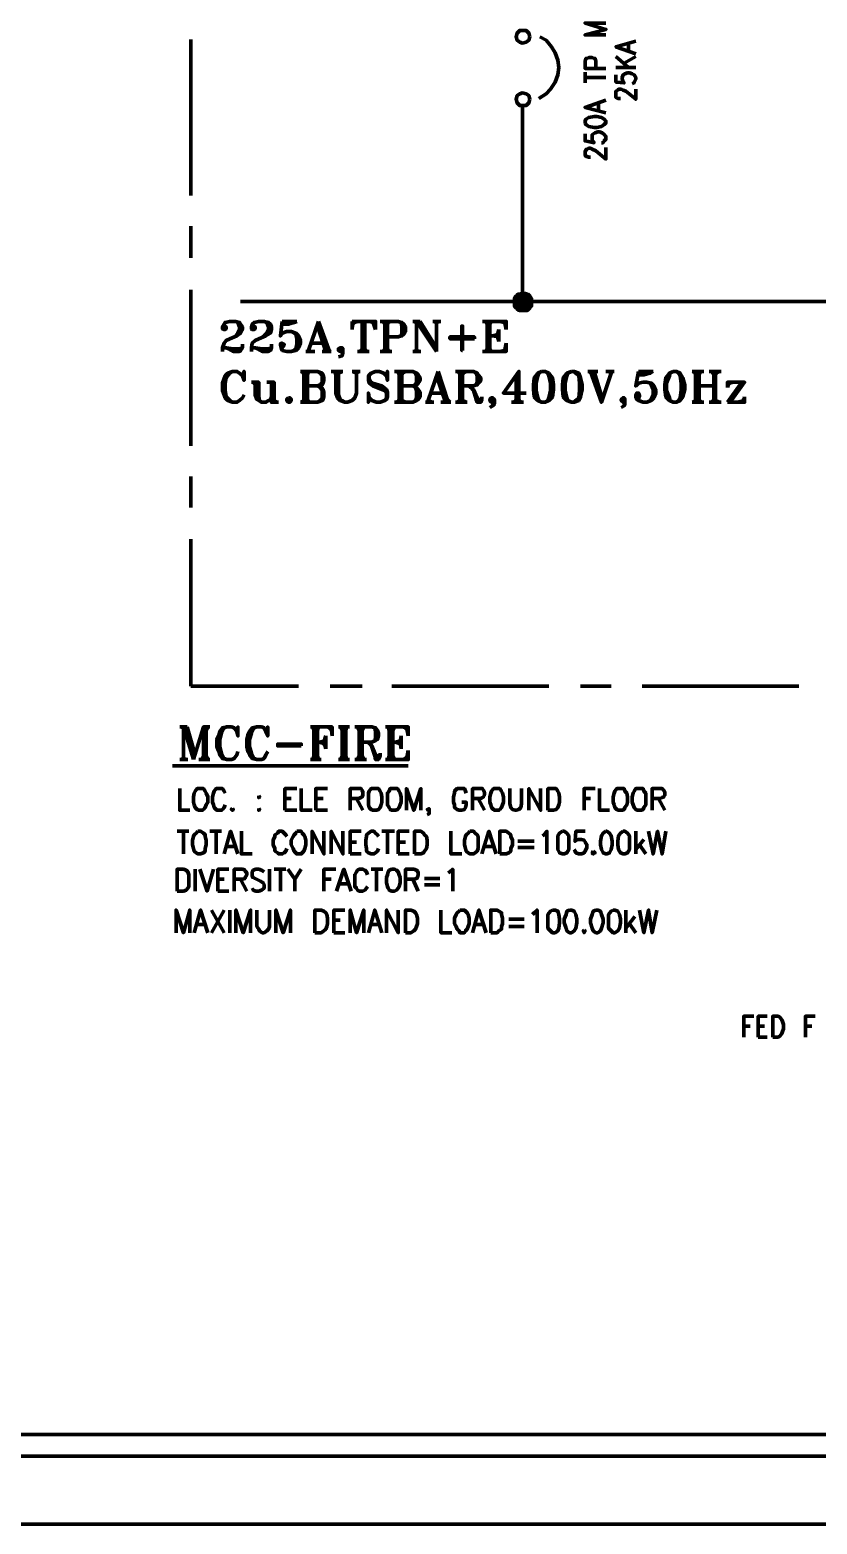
# Model space of a CAD drawing. Header units: inches. Extents: x 16 to 776, y 37 to 575.
# Drawn here: x 420.9 to 565.7, y 37.3 to 311.9 of the extents above; entities that cross this region are included whole.
import ezdxf

# ---------------------------------------------------------------- set-up
doc = ezdxf.new("R2010")
doc.units = ezdxf.units.IN
doc.header["$MEASUREMENT"] = 0
doc.layers.add('H', color=7, linetype='CONTINUOUS', lineweight=100)
doc.layers.add('P', color=250, linetype='CONTINUOUS', lineweight=100)

msp = doc.modelspace()

# ---------------------------------------------------------------- hatches: boundary and pattern name
at = {"layer": 'H', "linetype": 'Continuous'}
for points in [[(510, 262.17), (509.83, 262), (511.5, 262)], [(509.83, 262), (511.5, 262), (510, 261.67)], [(510.17, 262.83), (511.5, 262), (510, 262.5)], [(511.5, 262), (510, 262.5), (510, 262.17)], [(511.5, 262), (510, 261.67), (510, 261.17)], [(510, 261.17), (510.17, 261), (511.5, 262)], [(510.33, 263), (510.17, 262.83), (511.5, 262)], [(510.17, 261), (511.5, 262), (510.33, 260.83)], [(511.5, 262), (510.67, 263.33), (510.33, 263)], [(511.5, 262), (510.33, 260.83), (510.67, 260.5)], [(511, 263.33), (511.5, 262), (510.67, 263.33)], [(510.67, 260.5), (511, 260.33), (511.5, 262)], [(511.33, 263.5), (511, 263.33), (511.5, 262)], [(511, 260.33), (511.5, 262), (511.33, 260.33)], [(511.5, 262), (511.5, 263.5), (511.33, 263.5)], [(511.5, 262), (511.33, 260.33), (511.5, 260.33)], [(512.33, 263.33), (512, 263.5), (511.5, 262)], [(512, 263.5), (511.5, 262), (511.5, 263.5)], [(512.83, 263), (511.5, 262), (512.5, 263.33)], [(511.5, 262), (512.5, 263.33), (512.33, 263.33)], [(513, 262.83), (512.83, 263), (511.5, 262)], [(511.5, 262), (513.17, 262.5), (513, 262.83)], [(513.17, 262.17), (511.5, 262), (513.17, 262.5)], [(513.17, 262), (513.17, 262.17), (511.5, 262)], [(511.5, 260.33), (512, 260.33), (511.5, 262)], [(512, 260.33), (511.5, 262), (512.33, 260.33)], [(511.5, 262), (512.33, 260.33), (512.5, 260.5)], [(512.5, 260.5), (512.83, 260.83), (511.5, 262)], [(512.83, 260.83), (511.5, 262), (513, 261)], [(511.5, 262), (513, 261), (513.17, 261.17)], [(513.17, 261.17), (513.17, 261.67), (511.5, 262)], [(513.17, 261.67), (511.5, 262), (513.17, 262)]]:
    msp.add_hatch(color=0, dxfattribs=at).paths.add_polyline_path(points)

# ---------------------------------------------------------------- linework, layer by layer
at = {"layer": 'P', "color": 0, "linetype": 'Continuous'}
for points in [[(15.83, 574.83), (776, 574.83), (776, 37.33), (15.83, 37.33), (15.83, 574.83)], [(28.5, 49.83), (28.5, 562.33), (763.33, 562.33), (763.33, 49.83), (28.5, 49.83)], [(526.83, 311), (523, 311), (526.83, 312), (523, 313.17), (526.83, 313.17)], [(512.83, 310.67), (512.67, 311.33), (512.17, 311.83), (511.5, 311.83), (511, 311.83), (510.5, 311.33), (510.33, 310.67), (510.5, 310), (511, 309.67), (511.5, 309.5), (512.17, 309.67), (512.67, 310), (512.83, 310.67)], [(514.5, 299.33), (515.83, 300.17), (516.67, 301), (517.5, 302.33), (518, 303.67), (518.17, 305), (518, 306.33), (517.5, 307.67), (516.83, 308.83), (515.83, 310), (514.67, 310.67)], [(450.5, 310.17), (450.5, 281.5)], [(532.33, 307.5), (528.67, 308.83), (532.33, 309.83)], [(531, 308), (531, 309.5)], [(526.83, 304.83), (523, 304.83), (523, 306.17), (523.17, 306.67), (523.33, 306.67), (523.67, 306.83), (524.33, 306.83), (524.67, 306.67), (524.83, 306.67), (525, 306.17), (525, 304.83)], [(528.67, 307), (531, 305)], [(528.67, 305), (532.33, 305)], [(530.17, 305.83), (532.33, 307)], [(523, 302.17), (523, 304.17)], [(523, 303.17), (526.83, 303.17)], [(528.67, 303.67), (528.67, 302.33), (530.17, 302.17), (530, 302.33), (529.83, 302.83), (529.83, 303.17), (530, 303.67), (530.33, 303.83), (530.83, 304), (531.17, 304), (531.67, 303.83), (532, 303.67), (532.33, 303.17), (532.33, 302.83), (532, 302.33), (532, 302.17), (531.67, 302)], [(512.83, 299.17), (512.67, 299.83), (512.17, 300.17), (511.5, 300.33), (511, 300.17), (510.5, 299.83), (510.33, 299.17), (510.5, 298.5), (511, 298), (511.5, 298), (512.17, 298), (512.67, 298.5), (512.83, 299.17)], [(529.5, 299.33), (529.17, 299.33), (529, 299.33), (528.67, 299.5), (528.67, 299.83), (528.67, 300.5), (528.67, 300.67), (529, 300.83), (529.17, 301), (529.67, 301), (530, 300.83), (530.5, 300.67), (532.33, 299.17), (532.33, 301)], [(511.5, 297.83), (511.5, 262)], [(526.83, 296.67), (523, 297.67), (526.83, 299)], [(525.5, 297), (525.5, 298.5)], [(523, 294.83), (523.17, 294.5), (523.67, 294.17), (524.67, 294), (525.17, 294), (526, 294.17), (526.5, 294.5), (526.83, 294.83), (526.83, 295.17), (526.5, 295.5), (526, 295.83), (525.17, 296), (524.67, 296), (523.67, 295.83), (523.17, 295.5), (523, 295.17), (523, 294.83)], [(523, 292.83), (523, 291.5), (524.67, 291.17), (524.33, 291.5), (524.33, 291.83), (524.33, 292.33), (524.33, 292.67), (524.83, 293), (525.33, 293.17), (525.67, 293.17), (526.17, 293), (526.5, 292.67), (526.83, 292.33), (526.83, 291.83), (526.5, 291.5), (526.33, 291.17), (526, 291.17)], [(524, 288.5), (523.67, 288.5), (523.33, 288.67), (523.17, 288.67), (523, 289), (523, 289.5), (523.17, 289.83), (523.33, 290), (523.67, 290.17), (524, 290.17), (524.33, 290), (525, 289.67), (526.83, 288.17), (526.83, 290.33)], [(450.5, 275.83), (450.5, 270)], [(450.5, 264.17), (450.5, 235.5)], [(459.67, 262), (682, 262)], [(510, 262.17), (509.83, 262), (510, 261.67), (510, 261.17), (511.5, 262), (510, 262.17)], [(510.33, 263), (510.17, 262.83), (510, 262.5), (510, 262.17), (511.5, 262), (510.33, 263)], [(510, 261.17), (510.17, 261), (510.33, 260.83), (510.67, 260.5), (511.5, 262), (510, 261.17)], [(511.33, 263.5), (511, 263.33), (510.67, 263.33), (510.33, 263), (511.5, 262), (511.33, 263.5)], [(510.67, 260.5), (511, 260.33), (511.33, 260.33), (511.5, 260.33), (511.5, 262), (510.67, 260.5)], [(512.33, 263.33), (512, 263.5), (511.5, 263.5), (511.33, 263.5), (511.5, 262), (512.33, 263.33)], [(513, 262.83), (512.83, 263), (512.5, 263.33), (512.33, 263.33), (511.5, 262), (513, 262.83)], [(513.17, 262), (513.17, 262.17), (513.17, 262.5), (513, 262.83), (511.5, 262), (513.17, 262)], [(511.5, 260.33), (512, 260.33), (512.33, 260.33), (512.5, 260.5), (511.5, 262), (511.5, 260.33)], [(512.5, 260.5), (512.83, 260.83), (513, 261), (513.17, 261.17), (511.5, 262), (512.5, 260.5)], [(513.17, 261.17), (513.17, 261.67), (513.17, 262), (511.5, 262), (513.17, 261.17)], [(456.67, 257.5), (456.83, 257.5), (457, 257.33), (457, 257), (456.83, 256.83), (456.67, 256.83), (456.33, 257), (456.33, 257.33), (456.67, 257.83), (456.83, 258.17), (457.67, 258.33), (458.83, 258.33), (459.5, 258.17), (459.67, 257.83), (460, 257.33), (460, 256.83), (459.67, 256.17), (459, 255.67), (457.67, 255.17), (457, 254.83), (456.67, 254.33), (456.33, 253.5), (456.33, 252.83)], [(458.83, 258.33), (459.17, 258.17), (459.5, 257.33), (459.5, 256.83), (459.17, 256.17), (458.83, 255.67), (457.67, 255.17)], [(461.83, 257.5), (462.17, 257.5), (462.33, 257.33), (462.33, 257), (462.17, 256.83), (461.83, 256.83), (461.67, 257), (461.67, 257.33), (461.83, 257.83), (462.17, 258.17), (463, 258.33), (464, 258.33), (464.83, 258.17), (465.17, 257.83), (465.33, 257.33), (465.33, 256.83), (465.17, 256.17), (464.33, 255.67), (463, 255.17), (462.33, 254.83), (461.83, 254.33), (461.67, 253.5), (461.67, 252.83)], [(464, 258.33), (464.5, 258.17), (464.83, 257.33), (464.83, 256.83), (464.5, 256.17), (464, 255.67), (463, 255.17)], [(467.33, 258.33), (467, 255.67), (467.33, 256.17), (468.17, 256.5), (469, 256.5), (469.83, 256.17), (470.33, 255.67), (470.67, 254.83), (470.67, 254.33), (470.33, 253.5), (469.83, 253), (469, 252.83), (468.17, 252.83), (467.33, 253), (467.17, 253.33), (467, 254), (467, 254.17), (467.17, 254.33), (467.33, 254.33), (467.67, 254.17), (467.67, 254), (467.33, 253.5), (467.17, 253.5)], [(467.33, 258.33), (470, 258.33)], [(467.33, 257.83), (468.5, 257.83), (469.5, 258.17), (470, 258.33)], [(467.33, 258.17), (469.5, 258.17)], [(474, 258.33), (472.17, 253)], [(474, 258.33), (476, 252.83)], [(480.17, 258.33), (480.17, 256.83)], [(484.5, 256.83), (484.5, 258.33), (480.17, 258.33)], [(480.33, 258.33), (480.17, 256.83)], [(480.67, 258.33), (480.17, 257.5)], [(481, 258.33), (480.17, 257.83)], [(481.5, 258.33), (480.17, 258.17)], [(482, 258.33), (482, 252.83)], [(482.33, 258.17), (482.33, 253)], [(482.5, 258.33), (482.5, 252.83)], [(483.17, 258.33), (484.5, 258.17)], [(483.67, 258.33), (484.5, 257.83)], [(483.83, 258.33), (484.5, 257.5)], [(484, 258.33), (484.5, 256.83)], [(485.33, 258.33), (488.67, 258.33), (489.33, 258.17), (489.67, 257.83), (490, 257.33), (490, 256.5), (489.67, 256), (489.33, 255.67), (488.67, 255.5), (486.67, 255.5)], [(485.67, 258.33), (486.17, 258.17)], [(486, 258.33), (486.17, 257.83)], [(486.17, 258.33), (486.17, 252.83)], [(486.5, 258.17), (486.5, 253)], [(486.67, 258.33), (486.67, 252.83)], [(487, 258.33), (486.67, 257.83)], [(487.33, 258.33), (486.67, 258.17)], [(488.67, 258.33), (489.17, 258.17), (489.33, 257.5), (489.33, 256.17), (489.17, 255.67), (488.67, 255.5)], [(491.33, 258.33), (492.67, 258.33)], [(491.5, 258.33), (492, 258.17)], [(492, 253), (492, 258.33), (495.67, 252.83)], [(492.33, 258.33), (495.5, 253.5)], [(492.67, 258.33), (495.67, 253.5)], [(495, 258.33), (496.5, 258.33)], [(495.17, 258.33), (495.67, 258.17), (496.33, 258.33)], [(495.67, 258.17), (495.67, 252.83)], [(504.17, 258.33), (508.5, 258.33), (508.5, 256.83)], [(504.5, 258.33), (505, 258.17)], [(504.67, 258.33), (505, 257.83)], [(505, 258.33), (505, 252.83)], [(505.33, 258.17), (505.33, 253)], [(505.5, 258.33), (505.5, 252.83)], [(505.83, 258.33), (505.5, 257.83)], [(506, 258.33), (505.5, 258.17)], [(507.17, 258.33), (508.5, 258.17)], [(507.67, 258.33), (508.5, 257.83)], [(508, 258.33), (508.5, 257.5)], [(508.17, 258.33), (508.5, 256.83)], [(456.67, 257.33), (456.67, 257), (456.83, 257), (456.83, 257.33), (456.67, 257.33)], [(459.5, 257.83), (459.67, 257.33), (459.67, 256.83), (459.5, 256.17)], [(461.83, 257.33), (461.83, 257), (462.17, 257), (462.17, 257.33), (461.83, 257.33)], [(464.83, 257.83), (465.17, 257.33), (465.17, 256.83), (464.83, 256.17)], [(469, 256.5), (469.5, 256.17), (469.83, 256), (470, 255.17), (470, 254.17), (469.83, 253.33), (469.5, 253), (469, 252.83)], [(470, 255.67), (470.33, 255.17), (470.33, 254.17), (470, 253.5)], [(473.83, 257.5), (475.33, 252.83)], [(474, 257.5), (475.67, 252.83)], [(489.33, 257.83), (489.67, 257.33), (489.67, 256.5), (489.33, 256)], [(502.67, 255.17), (498.17, 255.17), (498.17, 255.5), (502.67, 255.5), (502.67, 255.17)], [(500.5, 253), (500.5, 257.5), (500.33, 257.5), (500.33, 253), (500.5, 253)], [(505.5, 255.67), (507.17, 255.67)], [(507.17, 256), (506, 255.67), (507.17, 255.5)], [(507.17, 256.17), (506.67, 255.67), (507.17, 255.17)], [(507.17, 256.83), (506.83, 255.67), (507.17, 254.67)], [(507.17, 256.83), (507.17, 254.67)], [(456.33, 253.33), (456.67, 253.5), (457, 253.5), (458.33, 253.33), (459.5, 253.33), (460, 253.5)], [(460, 254.17), (460, 253.5), (459.67, 253), (459.5, 252.83), (458.33, 252.83), (457, 253.5), (458.33, 253), (459.5, 253), (459.67, 253.33)], [(461.67, 253.33), (461.83, 253.5), (462.33, 253.5), (463.67, 253.33), (464.83, 253.33), (465.33, 253.5)], [(465.33, 254.17), (465.33, 253.5), (465.17, 253), (464.83, 252.83), (463.67, 252.83), (462.33, 253.5), (463.67, 253), (464.83, 253), (465.17, 253.33)], [(467.17, 254.17), (467.17, 254), (467.33, 254), (467.33, 254.17), (467.17, 254.17)], [(471.67, 252.83), (473.33, 252.83)], [(472, 252.83), (472.17, 253), (472.67, 252.83)], [(472.67, 254.33), (475, 254.33)], [(474.67, 252.83), (476.33, 252.83)], [(475.33, 253), (474.83, 252.83)], [(475.33, 253.33), (475, 252.83)], [(475.67, 253.33), (476.17, 252.83)], [(478.5, 253), (478.33, 252.83), (478, 252.83), (477.67, 253), (477.67, 253.33), (478, 253.5), (478.33, 253.5), (478.5, 253.33), (478.5, 252.5), (478.33, 252), (477.67, 251.83)], [(478, 253.33), (478, 253), (478.33, 253), (478.33, 253.33), (478, 253.33)], [(478.5, 253), (478.33, 252)], [(478.33, 252.83), (478.5, 252.5)], [(481.17, 252.83), (483.33, 252.83)], [(482, 253), (481.5, 252.83)], [(482, 253.33), (481.67, 252.83)], [(482.5, 253.33), (482.83, 252.83)], [(482.5, 253), (483.17, 252.83)], [(485.33, 252.83), (487.5, 252.83)], [(486.17, 253), (485.67, 252.83)], [(486.17, 253.33), (486, 252.83)], [(486.67, 253.33), (487, 252.83)], [(486.67, 253), (487.33, 252.83)], [(491.33, 252.83), (492.83, 252.83)], [(491.5, 252.83), (492, 253), (492.67, 252.83)], [(504.17, 252.83), (508.5, 252.83), (508.5, 254.33)], [(505, 253), (504.5, 252.83)], [(505, 253.33), (504.67, 252.83)], [(505.5, 253.33), (505.83, 252.83)], [(505.5, 253), (506, 252.83)], [(507.17, 252.83), (508.5, 253)], [(507.67, 252.83), (508.5, 253.33)], [(508, 252.83), (508.5, 253.5)], [(508.17, 252.83), (508.5, 254.33)], [(460, 248.33), (460.33, 249.17), (460.33, 247.5), (460, 248.33), (459.5, 248.83), (459, 249.17), (458.17, 249.17), (457.33, 248.83), (456.83, 248.33), (456.67, 247.83), (456.33, 247), (456.33, 245.67), (456.67, 244.83), (456.83, 244.33), (457.33, 243.83), (458.17, 243.5), (459, 243.5), (459.5, 243.83), (460, 244.33), (460.33, 244.83)], [(457, 248.33), (456.83, 247.83), (456.67, 247), (456.67, 245.67), (456.83, 244.83), (457, 244.33)], [(458.17, 249.17), (457.67, 248.83), (457, 248), (456.83, 247), (456.83, 245.67), (457, 244.5), (457.67, 243.83), (458.17, 243.5)], [(461.67, 247.17), (463, 247.17), (463, 244.5), (463.17, 243.83), (463.5, 243.5)], [(461.83, 247.17), (462.33, 247)], [(462.17, 247.17), (462.33, 246.67)], [(462.33, 247.17), (462.33, 244.83), (462.67, 244), (463, 243.83), (463.5, 243.5), (464.33, 243.5), (464.83, 243.83), (465.17, 244), (465.33, 244.5)], [(464.5, 247.17), (465.83, 247.17), (465.83, 243.5)], [(465.33, 247.17), (465.33, 243.5), (466.67, 243.5)], [(470.67, 249.17), (473.83, 249.17), (474.67, 248.83), (474.83, 248.5), (475, 248), (475, 247.5), (474.83, 247), (474.67, 246.67), (473.83, 246.5)], [(470.83, 249.17), (471.33, 248.83)], [(471.17, 249.17), (471.33, 248.5)], [(471.33, 249.17), (471.33, 243.5)], [(471.67, 248.83), (471.67, 243.83)], [(472, 249.17), (472, 243.5)], [(473.83, 249.17), (474.33, 248.83), (474.67, 248.33), (474.67, 247.17), (474.33, 246.67), (473.83, 246.5), (472, 246.5)], [(472.17, 249.17), (472, 248.5)], [(472.5, 249.17), (472, 248.83)], [(474.67, 248.5), (474.83, 248), (474.83, 247.5), (474.67, 247)], [(476.33, 249.17), (478.5, 249.17)], [(476.83, 249.17), (477.17, 248.83)], [(477, 249.17), (477.17, 248.5)], [(477.17, 249.17), (477.17, 245.17), (477.5, 244.33), (478, 243.83), (478.83, 243.5), (479.33, 243.5), (480.17, 243.83), (480.67, 244.33), (481, 245.17), (481, 248.83)], [(477.5, 248.83), (477.5, 244.83), (477.67, 244.33)], [(477.67, 249.17), (477.67, 244.83), (478, 244), (478.33, 243.83), (478.83, 243.5)], [(478, 249.17), (477.67, 248.5)], [(478.33, 249.17), (477.67, 248.83)], [(480.17, 249.17), (481.67, 249.17)], [(480.33, 249.17), (481, 248.83), (481.5, 249.17)], [(486.5, 248.33), (486.67, 249.17), (486.67, 247.5), (486.5, 248.33), (486, 248.83), (485.17, 249.17), (484.5, 249.17), (483.67, 248.83), (483.17, 248.33), (483.17, 247.5), (483.33, 247), (484, 246.5), (485.67, 245.83), (486.17, 245.67), (486.5, 245.17), (486.5, 244.33), (486.17, 243.83)], [(483.67, 248.83), (483.33, 248.33), (483.33, 247.83), (483.67, 247.17), (484, 247), (485.67, 246.5), (486.5, 245.83), (486.67, 245.33), (486.67, 244.5), (486.5, 244), (486.17, 243.83), (485.33, 243.5), (484.67, 243.5), (483.83, 243.83), (483.33, 244.33), (483.17, 245.17), (483.17, 243.5), (483.33, 244.33)], [(483.33, 247.5), (483.67, 247), (484, 246.67), (485.67, 246.17), (486.17, 245.83), (486.5, 245.33)], [(488, 249.17), (491.33, 249.17), (492, 248.83), (492.33, 248.5), (492.67, 248), (492.67, 247.5), (492.33, 247), (492, 246.67), (491.33, 246.5)], [(488.33, 249.17), (488.83, 248.83)], [(488.67, 249.17), (488.83, 248.5)], [(488.83, 249.17), (488.83, 243.5)], [(489.17, 248.83), (489.17, 243.83)], [(489.33, 249.17), (489.33, 243.5)], [(491.33, 249.17), (491.83, 248.83), (492, 248.33), (492, 247.17), (491.83, 246.67), (491.33, 246.5), (489.33, 246.5)], [(489.67, 249.17), (489.33, 248.5)], [(490, 249.17), (489.33, 248.83)], [(492, 248.5), (492.33, 248), (492.33, 247.5), (492, 247)], [(496, 249.17), (494.17, 243.83)], [(495.67, 248.33), (497.33, 243.5)], [(496, 249.17), (497.83, 243.5)], [(496, 248.33), (497.67, 243.5)], [(499.17, 249.17), (502.5, 249.17), (503.17, 248.83), (503.33, 248.5), (503.83, 248), (503.83, 247.5), (503.33, 247), (503.17, 246.67), (502.5, 246.5), (500.5, 246.5)], [(499.5, 249.17), (500, 248.83)], [(499.67, 249.17), (500, 248.5)], [(500, 249.17), (500, 243.5)], [(500.33, 248.83), (500.33, 243.83)], [(500.5, 249.17), (500.5, 243.5)], [(500.83, 249.17), (500.5, 248.5)], [(501.17, 249.17), (500.5, 248.83)], [(502.5, 249.17), (503, 248.83), (503.17, 248.33), (503.17, 247.17), (503, 246.67), (502.5, 246.5)], [(503.17, 248.5), (503.33, 248), (503.33, 247.5), (503.17, 247)], [(510.83, 243.5), (510.83, 249.17), (508, 245.17), (512.17, 245.17)], [(510.33, 248.33), (510.33, 243.5)], [(510.67, 248.5), (510.67, 243.83)], [(515, 249.17), (514.33, 248.83), (513.67, 248), (513.5, 246.67), (513.5, 245.83), (513.67, 244.5), (514.33, 243.83), (515, 243.5), (515.67, 243.5), (516.33, 243.83), (517, 244.5), (517.17, 245.83), (517.17, 246.67), (517, 248), (516.33, 248.83), (515.67, 249.17), (515, 249.17)], [(514.33, 248.5), (514, 248), (513.67, 247), (513.67, 245.67), (514, 244.5), (514.33, 244)], [(515, 249.17), (514.5, 248.83), (514.33, 248.33), (514, 247), (514, 245.67), (514.33, 244.33), (514.5, 243.83), (515, 243.5)], [(515.67, 243.5), (516.17, 243.83), (516.33, 244.33), (516.67, 245.67), (516.67, 247), (516.33, 248.33), (516.17, 248.83), (515.67, 249.17)], [(516.33, 244), (516.67, 244.5), (517, 245.67), (517, 247), (516.67, 248), (516.33, 248.5)], [(520.5, 249.17), (519.67, 248.83), (519, 248), (518.83, 246.67), (518.83, 245.83), (519, 244.5), (519.67, 243.83), (520.5, 243.5), (521, 243.5), (521.83, 243.83), (522.17, 244.5), (522.5, 245.83), (522.5, 246.67), (522.17, 248), (521.83, 248.83), (521, 249.17), (520.5, 249.17)], [(519.67, 248.5), (519.33, 248), (519, 247), (519, 245.67), (519.33, 244.5), (519.67, 244)], [(520.5, 249.17), (519.83, 248.83), (519.67, 248.33), (519.33, 247), (519.33, 245.67), (519.67, 244.33), (519.83, 243.83), (520.5, 243.5)], [(521, 243.5), (521.33, 243.83), (521.83, 244.33), (522, 245.67), (522, 247), (521.83, 248.33), (521.33, 248.83), (521, 249.17)], [(521.83, 244), (522, 244.5), (522.17, 245.67), (522.17, 247), (522, 248), (521.83, 248.5)], [(523.5, 249.17), (525.33, 249.17)], [(523.83, 249.17), (524.33, 248.5)], [(524, 249.17), (526, 243.5), (526, 244.33), (524.33, 249.17)], [(524.67, 249.17), (526.17, 244.33)], [(524.83, 249.17), (524.67, 248.5)], [(525.17, 249.17), (524.67, 248.83)], [(527.83, 248.83), (526, 243.5)], [(526.83, 249.17), (528.33, 249.17)], [(527.33, 249.17), (527.83, 248.83), (528, 249.17)], [(532.83, 249.17), (532.33, 246.5), (532.83, 247), (533.67, 247.17), (534.33, 247.17), (535.17, 247), (535.67, 246.5), (536, 245.67), (536, 245.17), (535.67, 244.33), (535.17, 243.83), (534.33, 243.5), (533.67, 243.5), (532.83, 243.83), (532.5, 244), (532.33, 244.5), (532.33, 244.83), (532.5, 245.17), (532.83, 245.17), (533, 244.83), (533, 244.5), (532.83, 244.33), (532.5, 244.33)], [(532.83, 249.17), (535.5, 249.17)], [(532.83, 248.5), (533.83, 248.5), (535, 248.83), (535.5, 249.17)], [(532.83, 248.83), (535, 248.83)], [(534.33, 247.17), (535, 247), (535.17, 246.67), (535.5, 245.83), (535.5, 244.83), (535.17, 244), (535, 243.83), (534.33, 243.5)], [(539.17, 249.17), (538.5, 248.83), (537.83, 248), (537.67, 246.67), (537.67, 245.83), (537.83, 244.5), (538.5, 243.83), (539.17, 243.5), (539.83, 243.5), (540.5, 243.83), (541, 244.5), (541.33, 245.83), (541.33, 246.67), (541, 248), (540.5, 248.83), (539.83, 249.17), (539.17, 249.17)], [(538.5, 248.5), (538, 248), (537.83, 247), (537.83, 245.67), (538, 244.5), (538.5, 244)], [(539.17, 249.17), (538.67, 248.83), (538.5, 248.33), (538, 247), (538, 245.67), (538.5, 244.33), (538.67, 243.83), (539.17, 243.5)], [(539.83, 243.5), (540.17, 243.83), (540.5, 244.33), (540.67, 245.67), (540.67, 247), (540.5, 248.33), (540.17, 248.83), (539.83, 249.17)], [(540.5, 244), (540.67, 244.5), (541, 245.67), (541, 247), (540.67, 248), (540.5, 248.5)], [(542.67, 249.17), (544.83, 249.17)], [(542.83, 249.17), (543.33, 248.83)], [(543.17, 249.17), (543.33, 248.5)], [(543.33, 249.17), (543.33, 243.5)], [(543.67, 248.83), (543.67, 243.83)], [(544, 249.17), (544, 243.5)], [(544.17, 249.17), (544, 248.5)], [(544.5, 249.17), (544, 248.83)], [(545.83, 249.17), (548, 249.17)], [(546.17, 249.17), (546.67, 248.83)], [(546.33, 249.17), (546.67, 248.5)], [(546.67, 249.17), (546.67, 243.5)], [(546.83, 248.83), (546.83, 243.83)], [(547, 249.17), (547, 243.5)], [(547.33, 249.17), (547, 248.5)], [(547.67, 249.17), (547, 248.83)], [(551.83, 247.17), (549.17, 243.5)], [(549.67, 243.5), (552.33, 247.17), (549.17, 247.17), (549.17, 246.17)], [(549.5, 247.17), (549.17, 246.17)], [(549.67, 247.17), (549.17, 246.5)], [(550, 247.17), (549.17, 246.67)], [(550.5, 247.17), (549.17, 247)], [(552.17, 247.17), (549.5, 243.5)], [(462.67, 247), (462.67, 244.5), (463, 244)], [(465.67, 247), (465.67, 243.83)], [(473.83, 246.5), (474.67, 246.17), (474.83, 245.83), (475, 245.33), (475, 244.5), (474.83, 244), (474.67, 243.83), (473.83, 243.5), (470.67, 243.5)], [(473.83, 246.5), (474.33, 246.17), (474.67, 245.67), (474.67, 244.33), (474.33, 243.83), (473.83, 243.5)], [(474.67, 245.83), (474.83, 245.33), (474.83, 244.5), (474.67, 244)], [(491.33, 246.5), (492, 246.17), (492.33, 245.83), (492.67, 245.33), (492.67, 244.5), (492.33, 244), (492, 243.83), (491.33, 243.5), (488, 243.5)], [(491.33, 246.5), (491.83, 246.17), (492, 245.67), (492, 244.33), (491.83, 243.83), (491.33, 243.5)], [(492, 245.83), (492.33, 245.33), (492.33, 244.5), (492, 244)], [(494.83, 245.17), (497, 245.17)], [(501.67, 246.5), (502, 246.17), (502.5, 245.67), (503, 244), (503.17, 243.5), (503.83, 243.5), (504, 244), (504, 244.5)], [(502, 246.17), (502.5, 245.83), (503.17, 244.33), (503.33, 244), (503.83, 244), (504, 244.33)], [(503, 244.5), (503.17, 244), (503.33, 243.83), (503.83, 243.83)], [(532.5, 244.83), (532.5, 244.5), (532.83, 244.5), (532.83, 244.83), (532.5, 244.83)], [(535.5, 246.5), (535.67, 245.83), (535.67, 244.83), (535.5, 244.33)], [(544, 246.5), (546.67, 246.5)], [(549.17, 243.5), (552.33, 243.5), (552.33, 244.5)], [(552.17, 243.5), (552.33, 244.5)], [(465.83, 244), (466, 243.5)], [(465.83, 243.83), (466.33, 243.5)], [(468.5, 244.33), (468.17, 244), (468.17, 243.83), (468.5, 243.5), (468.67, 243.5), (469, 243.83), (469, 244), (468.67, 244.33), (468.5, 244.33)], [(468.5, 244), (468.5, 243.83), (468.67, 243.83), (468.67, 244), (468.5, 244)], [(471.33, 243.83), (470.83, 243.5)], [(471.33, 244), (471.17, 243.5)], [(472, 244), (472.17, 243.5)], [(472, 243.83), (472.5, 243.5)], [(488.83, 243.83), (488.33, 243.5)], [(488.83, 244), (488.67, 243.5)], [(489.33, 244), (489.67, 243.5)], [(489.33, 243.83), (490, 243.5)], [(493.67, 243.5), (495.17, 243.5)], [(494, 243.5), (494.17, 243.83), (494.83, 243.5)], [(496.5, 243.5), (498.33, 243.5)], [(497.33, 243.83), (496.83, 243.5)], [(497.33, 244), (497, 243.5)], [(497.67, 244), (498.17, 243.5)], [(499.17, 243.5), (501.33, 243.5)], [(500, 243.83), (499.5, 243.5)], [(500, 244), (499.67, 243.5)], [(500.5, 244), (500.83, 243.5)], [(500.5, 243.83), (501.17, 243.5)], [(506.33, 243.83), (506, 243.5), (505.83, 243.5), (505.5, 243.83), (505.5, 244), (505.83, 244.33), (506, 244.33), (506.33, 244), (506.33, 243.17), (506, 242.83), (505.5, 242.5)], [(505.83, 244), (505.83, 243.83), (506, 243.83), (506, 244), (505.83, 244)], [(506.33, 243.83), (506, 242.83)], [(506, 243.5), (506.33, 243.17)], [(509.5, 243.5), (511.67, 243.5)], [(510.33, 243.83), (509.83, 243.5)], [(510.33, 244), (510, 243.5)], [(510.83, 244), (511, 243.5)], [(510.83, 243.83), (511.33, 243.5)], [(530.33, 243.83), (530.17, 243.5), (530, 243.5), (529.67, 243.83), (529.67, 244), (530, 244.33), (530.17, 244.33), (530.33, 244), (530.33, 243.17), (530.17, 242.83), (529.67, 242.5)], [(530, 244), (530, 243.83), (530.17, 243.83), (530.17, 244), (530, 244)], [(530.33, 243.83), (530.17, 242.83)], [(530.17, 243.5), (530.33, 243.17)], [(542.67, 243.5), (544.83, 243.5)], [(543.33, 243.83), (542.83, 243.5)], [(543.33, 244), (543.17, 243.5)], [(544, 244), (544.17, 243.5)], [(544, 243.83), (544.5, 243.5)], [(545.83, 243.5), (548, 243.5)], [(546.67, 243.83), (546.17, 243.5)], [(546.67, 244), (546.33, 243.5)], [(547, 244), (547.33, 243.5)], [(547, 243.83), (547.67, 243.5)], [(551, 243.5), (552.33, 243.83)], [(551.67, 243.5), (552.33, 244)], [(551.83, 243.5), (552.33, 244.33)], [(450.5, 229.83), (450.5, 224.17)], [(450.5, 218.33), (450.5, 191.33)], [(450.5, 191.33), (470.33, 191.33)], [(476.17, 191.33), (482, 191.33)], [(487.5, 191.33), (516.33, 191.33)], [(522.17, 191.33), (527.83, 191.33)], [(533.5, 191.33), (562.33, 191.33)], [(448.5, 183.83), (449.83, 183.83)], [(448.67, 183.83), (449.17, 183.67)], [(449.17, 178), (449.17, 183.83), (451, 177.83)], [(449.5, 183.83), (451, 178.67)], [(449.83, 183.83), (451.33, 178.67)], [(451, 177.83), (452.83, 183.83), (452.83, 177.83)], [(452.83, 183.83), (454, 183.83)], [(453.17, 183.67), (453.17, 178)], [(453.33, 183.83), (453.33, 177.83)], [(453.67, 183.83), (453.33, 183.17)], [(453.83, 183.83), (453.33, 183.67)], [(459, 183), (459.17, 183.83), (459.17, 182.17), (459, 183), (458.5, 183.67), (458, 183.83), (457.17, 183.83), (456.33, 183.67), (455.83, 183), (455.67, 182.33), (455.33, 181.5), (455.33, 180.17), (455.67, 179.33), (455.83, 178.67), (456.33, 178), (457.17, 177.83), (458, 177.83), (458.5, 178), (459, 178.67), (459.17, 179.33)], [(456.17, 183), (455.83, 182.33), (455.67, 181.5), (455.67, 180.17), (455.83, 179.33), (456.17, 178.67)], [(457.17, 183.83), (456.67, 183.67), (456.17, 182.67), (455.83, 181.5), (455.83, 180.17), (456.17, 179), (456.67, 178), (457.17, 177.83)], [(464.33, 183), (464.67, 183.83), (464.67, 182.17), (464.33, 183), (464, 183.67), (463.5, 183.83), (462.67, 183.83), (461.83, 183.67), (461.33, 183), (461, 182.33), (460.83, 181.5), (460.83, 180.17), (461, 179.33), (461.33, 178.67), (461.83, 178), (462.67, 177.83), (463.5, 177.83), (464, 178), (464.33, 178.67), (464.67, 179.33)], [(461.67, 183), (461.33, 182.33), (461, 181.5), (461, 180.17), (461.33, 179.33), (461.67, 178.67)], [(462.67, 183.83), (462.17, 183.67), (461.67, 182.67), (461.33, 181.5), (461.33, 180.17), (461.67, 179), (462.17, 178), (462.67, 177.83)], [(472.5, 183.83), (476.5, 183.83), (476.5, 182.17)], [(472.67, 183.83), (473.17, 183.67)], [(473, 183.83), (473.17, 183.17)], [(473.17, 183.83), (473.17, 177.83)], [(473.33, 183.67), (473.33, 178)], [(473.83, 183.83), (473.83, 177.83)], [(474, 183.83), (473.83, 183.17)], [(474.17, 183.83), (473.83, 183.67)], [(475.33, 181.33), (474.17, 181), (475.33, 180.67)], [(475.33, 181.5), (474.67, 181), (475.33, 180.33)], [(475.33, 182.17), (475, 181), (475.33, 179.83)], [(475.33, 183.83), (476.5, 183.67)], [(475.33, 182.17), (475.33, 179.83)], [(475.83, 183.83), (476.5, 183.17)], [(476, 183.83), (476.5, 183)], [(476.33, 183.83), (476.5, 182.17)], [(477.67, 183.83), (479.67, 183.83)], [(477.83, 183.83), (478.33, 183.67)], [(478, 183.83), (478.33, 183.17)], [(478.33, 183.83), (478.33, 177.83)], [(478.67, 183.67), (478.67, 178)], [(479, 183.83), (479, 177.83)], [(479.17, 183.83), (479, 183.17)], [(479.33, 183.83), (479, 183.67)], [(480.67, 183.83), (483.83, 183.83), (484.5, 183.67), (484.83, 183.17), (485, 182.67), (485, 182.17), (484.83, 181.5), (484.5, 181.33), (483.83, 181), (482, 181)], [(481, 183.83), (481.5, 183.67)], [(481.17, 183.83), (481.5, 183.17)], [(481.5, 183.83), (481.5, 177.83)], [(481.67, 183.67), (481.67, 178)], [(482, 183.83), (482, 177.83)], [(482.33, 183.83), (482, 183.17)], [(482.5, 183.83), (482, 183.67)], [(483.83, 183.83), (484.33, 183.67), (484.5, 183), (484.5, 181.83), (484.33, 181.33), (483.83, 181)], [(484.5, 183.17), (484.83, 182.67), (484.83, 182.17), (484.5, 181.5)], [(486.33, 183.83), (490.5, 183.83), (490.5, 182.17)], [(486.67, 183.83), (487, 183.67)], [(486.83, 183.83), (487, 183.17)], [(487, 183.83), (487, 177.83)], [(487.5, 183.67), (487.5, 178)], [(487.67, 183.83), (487.67, 177.83)], [(488, 183.83), (487.67, 183.17)], [(488.17, 183.83), (487.67, 183.67)], [(489.17, 181.33), (488.17, 181), (489.17, 180.67)], [(489.17, 181.5), (488.67, 181), (489.17, 180.33)], [(489.17, 182.17), (489, 181), (489.17, 179.83)], [(489.17, 183.83), (490.5, 183.67)], [(489.17, 182.17), (489.17, 179.83)], [(489.67, 183.83), (490.5, 183.17)], [(490, 183.83), (490.5, 183)], [(490.17, 183.83), (490.5, 182.17)], [(452.83, 178.5), (452.5, 177.83)], [(453.33, 178.5), (453.67, 177.83)], [(470.83, 180.33), (466.5, 180.33), (466.5, 180.67), (470.83, 180.67), (470.83, 180.33)], [(473.17, 178.5), (473, 177.83)], [(473.83, 181), (475.33, 181)], [(473.83, 178.5), (474, 177.83)], [(478.33, 178.5), (478, 177.83)], [(479, 178.5), (479.17, 177.83)], [(481.5, 178.5), (481.17, 177.83)], [(482, 178.5), (482.33, 177.83)], [(483, 181), (483.5, 180.67), (483.83, 180.17), (484.33, 178.5), (484.5, 177.83), (485, 177.83), (485.33, 178.5), (485.33, 179)], [(483.5, 180.67), (483.83, 180.33), (484.5, 178.67), (484.83, 178.5), (485, 178.5), (485.33, 178.67)], [(484.33, 179), (484.5, 178.5), (484.83, 178), (485, 178)], [(486.33, 177.83), (490.5, 177.83), (490.5, 179.5)], [(487, 178.5), (486.83, 177.83)], [(487.67, 181), (489.17, 181)], [(487.67, 178.5), (488, 177.83)], [(489.67, 177.83), (490.5, 178.5)], [(490, 177.83), (490.5, 178.67)], [(490.17, 177.83), (490.5, 179.5)], [(447.17, 176.67), (490.5, 176.67)], [(448.5, 177.83), (450, 177.83)], [(448.67, 177.83), (449.17, 178), (449.83, 177.83)], [(452, 177.83), (454, 177.83)], [(452.83, 178), (452.33, 177.83)], [(453.33, 178), (453.83, 177.83)], [(472.5, 177.83), (474.5, 177.83)], [(473.17, 178), (472.67, 177.83)], [(473.83, 178), (474.17, 177.83)], [(477.67, 177.83), (479.67, 177.83)], [(478.33, 178), (477.83, 177.83)], [(479, 178), (479.33, 177.83)], [(480.67, 177.83), (482.83, 177.83)], [(481.5, 178), (481, 177.83)], [(482, 178), (482.5, 177.83)], [(487, 178), (486.67, 177.83)], [(487.67, 178), (488.17, 177.83)], [(489.17, 177.83), (490.5, 178)], [(448.5, 172.5), (448.5, 168.5), (450.33, 168.5)], [(452, 172.5), (451.67, 172.5), (451.33, 172), (451.17, 171.67), (451, 171), (451, 170), (451.17, 169.5), (451.33, 169), (451.67, 168.67), (452, 168.5), (452.67, 168.5), (452.83, 168.67), (453.17, 169), (453.33, 169.5), (453.67, 170), (453.67, 171), (453.33, 171.67), (453.17, 172), (452.83, 172.5), (452.67, 172.5), (452, 172.5)], [(456.83, 171.67), (456.67, 172), (456.33, 172.5), (456.17, 172.5), (455.33, 172.5), (455.17, 172.5), (454.83, 172), (454.67, 171.67), (454.5, 171), (454.5, 170), (454.67, 169.5), (454.83, 169), (455.17, 168.67), (455.33, 168.5), (456.17, 168.5), (456.33, 168.67), (456.67, 169), (456.83, 169.5)], [(463, 171.17), (463, 171), (463, 170.83), (463.17, 171), (463, 171.17)], [(467.83, 168.5), (467.83, 172.5), (470, 172.5)], [(467.83, 170.67), (469, 170.67)], [(470.83, 172.5), (470.83, 168.5), (472.83, 168.5)], [(473.5, 168.5), (473.5, 172.5), (475.67, 172.5)], [(473.5, 170.67), (474.83, 170.67)], [(479.83, 168.5), (479.83, 172.5), (481.33, 172.5), (481.83, 172.5), (482, 172.17), (482.17, 171.83), (482.17, 171.33), (482, 171), (481.83, 170.83), (481.33, 170.67), (479.83, 170.67)], [(481, 170.67), (482.17, 168.5)], [(484, 172.5), (483.67, 172.5), (483.33, 172), (483.17, 171.67), (483.17, 171), (483.17, 170), (483.17, 169.5), (483.33, 169), (483.67, 168.67), (484, 168.5), (484.67, 168.5), (485, 168.67), (485.33, 169), (485.5, 169.5), (485.67, 170), (485.67, 171), (485.5, 171.67), (485.33, 172), (485, 172.5), (484.67, 172.5), (484, 172.5)], [(487.5, 172.5), (487.17, 172.5), (487, 172), (486.67, 171.67), (486.67, 171), (486.67, 170), (486.67, 169.5), (487, 169), (487.17, 168.67), (487.5, 168.5), (488.17, 168.5), (488.5, 168.67), (488.83, 169), (489, 169.5), (489.17, 170), (489.17, 171), (489, 171.67), (488.83, 172), (488.5, 172.5), (488.17, 172.5), (487.5, 172.5)], [(490.17, 168.5), (490.17, 172.5), (491.5, 168.5), (492.83, 172.5), (492.83, 168.5)], [(501.17, 171.67), (501, 172), (500.83, 172.5), (500.33, 172.5), (499.83, 172.5), (499.5, 172.5), (499, 172), (499, 171.67), (498.83, 171), (498.83, 170), (499, 169.5), (499, 169), (499.5, 168.67), (499.83, 168.5), (500.33, 168.5), (500.83, 168.67), (501, 169), (501.17, 169.5), (501.17, 170), (500.33, 170)], [(502.33, 168.5), (502.33, 172.5), (503.83, 172.5), (504.17, 172.5), (504.33, 172.17), (504.5, 171.83), (504.5, 171.33), (504.33, 171), (504.17, 170.83), (503.83, 170.67), (502.33, 170.67)], [(503.33, 170.67), (504.5, 168.5)], [(506.33, 172.5), (506.17, 172.5), (505.83, 172), (505.67, 171.67), (505.5, 171), (505.5, 170), (505.67, 169.5), (505.83, 169), (506.17, 168.67), (506.33, 168.5), (507.17, 168.5), (507.33, 168.67), (507.67, 169), (507.83, 169.5), (508, 170), (508, 171), (507.83, 171.67), (507.67, 172), (507.33, 172.5), (507.17, 172.5), (506.33, 172.5)], [(509.17, 172.5), (509.17, 169.67), (509.33, 169), (509.67, 168.67), (510.17, 168.5), (510.33, 168.5), (510.83, 168.67), (511.17, 169), (511.33, 169.67), (511.33, 172.5)], [(512.67, 168.5), (512.67, 172.5), (514.83, 168.5), (514.83, 172.5)], [(516.17, 168.5), (516.17, 172.5), (517.17, 172.5), (517.67, 172.5), (518, 172), (518.17, 171.67), (518.33, 171), (518.33, 170), (518.17, 169.5), (518, 169), (517.67, 168.67), (517.17, 168.5), (516.17, 168.5)], [(522.83, 168.5), (522.83, 172.5), (524.83, 172.5)], [(522.83, 170.67), (524, 170.67)], [(525.67, 172.5), (525.67, 168.5), (527.5, 168.5)], [(529.17, 172.5), (528.83, 172.5), (528.5, 172), (528.33, 171.67), (528.17, 171), (528.17, 170), (528.33, 169.5), (528.5, 169), (528.83, 168.67), (529.17, 168.5), (529.83, 168.5), (530.17, 168.67), (530.33, 169), (530.67, 169.5), (530.83, 170), (530.83, 171), (530.67, 171.67), (530.33, 172), (530.17, 172.5), (529.83, 172.5), (529.17, 172.5)], [(532.67, 172.5), (532.33, 172.5), (532, 172), (531.83, 171.67), (531.67, 171), (531.67, 170), (531.83, 169.5), (532, 169), (532.33, 168.67), (532.67, 168.5), (533.33, 168.5), (533.67, 168.67), (533.83, 169), (534.17, 169.5), (534.17, 170), (534.17, 171), (534.17, 171.67), (533.83, 172), (533.67, 172.5), (533.33, 172.5), (532.67, 172.5)], [(535.33, 168.5), (535.33, 172.5), (536.83, 172.5), (537.17, 172.5), (537.5, 172.17), (537.67, 171.83), (537.67, 171.33), (537.5, 171), (537.17, 170.83), (536.83, 170.67), (535.33, 170.67)], [(536.5, 170.67), (537.67, 168.5)], [(458.17, 168.83), (458, 168.67), (458.17, 168.5), (458.33, 168.67), (458.17, 168.83)], [(463, 168.83), (463, 168.67), (463, 168.5), (463.17, 168.67), (463, 168.83)], [(467.83, 168.5), (470, 168.5)], [(473.5, 168.5), (475.67, 168.5)], [(494.33, 168.67), (494.33, 168.5), (494, 168.67), (494.33, 168.83), (494.33, 168.67), (494.33, 168.17), (494.33, 167.83), (494, 167.67)], [(448, 164.67), (450.17, 164.67)], [(449.17, 164.67), (449.17, 160.5)], [(451.83, 164.67), (451.5, 164.33), (451.17, 164), (451, 163.67), (450.83, 163), (450.83, 162.17), (451, 161.5), (451.17, 161), (451.5, 160.67), (451.83, 160.5), (452.33, 160.5), (452.83, 160.67), (453.17, 161), (453.17, 161.5), (453.33, 162.17), (453.33, 163), (453.17, 163.67), (453.17, 164), (452.83, 164.33), (452.33, 164.67), (451.83, 164.67)], [(454, 164.67), (456.17, 164.67)], [(455.17, 164.67), (455.17, 160.5)], [(456.67, 160.5), (457.83, 164.67), (459.17, 160.5)], [(459.83, 164.67), (459.83, 160.5), (461.83, 160.5)], [(468.17, 163.67), (468, 164), (467.67, 164.33), (467.33, 164.67), (466.67, 164.67), (466.5, 164.33), (466, 164), (466, 163.67), (465.67, 163), (465.67, 162.17), (466, 161.5), (466, 161), (466.5, 160.67), (466.67, 160.5), (467.33, 160.5), (467.67, 160.67), (468, 161), (468.17, 161.5)], [(470, 164.67), (469.83, 164.33), (469.5, 164), (469.33, 163.67), (469, 163), (469, 162.17), (469.33, 161.5), (469.5, 161), (469.83, 160.67), (470, 160.5), (470.83, 160.5), (471, 160.67), (471.33, 161), (471.5, 161.5), (471.67, 162.17), (471.67, 163), (471.5, 163.67), (471.33, 164), (471, 164.33), (470.83, 164.67), (470, 164.67)], [(472.83, 160.5), (472.83, 164.67), (475, 160.5), (475, 164.67)], [(476.33, 160.5), (476.33, 164.67), (478.5, 160.5), (478.5, 164.67)], [(479.83, 160.5), (479.83, 164.67), (481.83, 164.67)], [(479.83, 162.67), (481, 162.67)], [(485, 163.67), (484.83, 164), (484.5, 164.33), (484.17, 164.67), (483.67, 164.67), (483.17, 164.33), (482.83, 164), (482.83, 163.67), (482.67, 163), (482.67, 162.17), (482.83, 161.5), (482.83, 161), (483.17, 160.67), (483.67, 160.5), (484.17, 160.5), (484.5, 160.67), (484.83, 161), (485, 161.5)], [(485.67, 164.67), (488, 164.67)], [(486.67, 164.67), (486.67, 160.5)], [(488.67, 160.5), (488.67, 164.67), (490.67, 164.67)], [(488.67, 162.67), (490, 162.67)], [(491.67, 160.5), (491.67, 164.67), (492.83, 164.67), (493.33, 164.33), (493.5, 164), (493.83, 163.67), (494, 163), (494, 162.17), (493.83, 161.5), (493.5, 161), (493.33, 160.67), (492.83, 160.5), (491.67, 160.5)], [(498.33, 164.67), (498.33, 160.5), (500.33, 160.5)], [(501.83, 164.67), (501.5, 164.33), (501.17, 164), (501, 163.67), (500.83, 163), (500.83, 162.17), (501, 161.5), (501.17, 161), (501.5, 160.67), (501.83, 160.5), (502.5, 160.5), (502.83, 160.67), (503.17, 161), (503.33, 161.5), (503.33, 162.17), (503.33, 163), (503.33, 163.67), (503.17, 164), (502.83, 164.33), (502.5, 164.67), (501.83, 164.67)], [(504, 160.5), (505.33, 164.67), (506.67, 160.5)], [(507.33, 160.5), (507.33, 164.67), (508.5, 164.67), (509, 164.33), (509.33, 164), (509.33, 163.67), (509.67, 163), (509.67, 162.17), (509.33, 161.5), (509.33, 161), (509, 160.67), (508.5, 160.5), (507.33, 160.5)], [(510.67, 162.83), (513.67, 162.83)], [(515.17, 163.83), (515.5, 164), (516, 164.67), (516, 160.5)], [(518.83, 164.67), (518.33, 164.33), (518, 163.83), (518, 162.83), (518, 162.17), (518, 161.33), (518.33, 160.67), (518.83, 160.5), (519.17, 160.5), (519.67, 160.67), (520, 161.33), (520, 162.17), (520, 162.83), (520, 163.83), (519.67, 164.33), (519.17, 164.67), (518.83, 164.67)], [(523, 164.67), (521.33, 164.67), (521.17, 162.83), (521.33, 163), (521.83, 163.17), (522.33, 163.17), (522.83, 163), (523, 162.67), (523.33, 162.17), (523.33, 161.67), (523, 161), (522.83, 160.67), (522.33, 160.5), (521.83, 160.5), (521.33, 160.67), (521.17, 161), (521, 161.33)], [(526.83, 164.67), (526.33, 164.33), (526, 163.83), (525.83, 162.83), (525.83, 162.17), (526, 161.33), (526.33, 160.67), (526.83, 160.5), (527, 160.5), (527.5, 160.67), (527.83, 161.33), (528, 162.17), (528, 162.83), (527.83, 163.83), (527.5, 164.33), (527, 164.67), (526.83, 164.67)], [(530, 164.67), (529.5, 164.33), (529.17, 163.83), (529, 162.83), (529, 162.17), (529.17, 161.33), (529.5, 160.67), (530, 160.5), (530.33, 160.5), (530.83, 160.67), (531.17, 161.33), (531.17, 162.17), (531.17, 162.83), (531.17, 163.83), (530.83, 164.33), (530.33, 164.67), (530, 164.67)], [(532.33, 164.67), (532.33, 160.5)], [(533.83, 163.17), (532.33, 161.33)], [(533, 162.17), (534.17, 160.5)], [(534.67, 164.67), (535.5, 160.5), (536.33, 164.67), (537.17, 160.5), (537.83, 164.67)], [(457, 161.83), (458.67, 161.83)], [(479.83, 160.5), (481.83, 160.5)], [(488.67, 160.5), (490.67, 160.5)], [(504.5, 161.83), (506.17, 161.83)], [(510.67, 161.67), (513.67, 161.67)], [(524.5, 161), (524.33, 160.67), (524.5, 160.5), (524.83, 160.67), (524.5, 161)], [(448, 153.67), (448, 157.67), (449.17, 157.67), (449.67, 157.5), (450, 157.17), (450.17, 156.67), (450.17, 156.17), (450.17, 155.17), (450.17, 154.5), (450, 154.17), (449.67, 153.83), (449.17, 153.67), (448, 153.67)], [(451.33, 157.67), (451.33, 153.67)], [(452.17, 157.67), (453.5, 153.67), (454.67, 157.67)], [(455.5, 153.67), (455.5, 157.67), (457.5, 157.67)], [(458.5, 153.67), (458.5, 157.67), (460, 157.67), (460.5, 157.5), (460.5, 157.33), (460.83, 157), (460.83, 156.67), (460.5, 156.17), (460.5, 156), (460, 155.83), (458.5, 155.83)], [(464, 157.17), (463.5, 157.5), (463, 157.67), (462.5, 157.67), (462, 157.5), (461.83, 157.17), (461.83, 156.67), (461.83, 156.33), (462, 156.17), (462.33, 156), (463.33, 155.5), (463.5, 155.33), (463.83, 155.17), (464, 154.83), (464, 154.17), (463.5, 153.83), (463, 153.67), (462.5, 153.67), (462, 153.83), (461.83, 154.17)], [(465, 157.67), (465, 153.67)], [(465.83, 157.67), (468, 157.67)], [(467, 157.67), (467, 153.67)], [(468.33, 157.67), (469.67, 155.83), (469.67, 153.67)], [(470.83, 157.67), (469.67, 155.83)], [(475, 153.67), (475, 157.67), (477.17, 157.67)], [(477.33, 153.67), (478.67, 157.67), (480, 153.67)], [(483, 156.67), (482.83, 157.17), (482.5, 157.5), (482.17, 157.67), (481.5, 157.67), (481.17, 157.5), (481, 157.17), (480.67, 156.67), (480.67, 156.17), (480.67, 155.17), (480.67, 154.5), (481, 154.17), (481.17, 153.83), (481.5, 153.67), (482.17, 153.67), (482.5, 153.83), (482.83, 154.17), (483, 154.5)], [(483.67, 157.67), (485.83, 157.67)], [(484.67, 157.67), (484.67, 153.67)], [(487.5, 157.67), (487, 157.5), (486.83, 157.17), (486.67, 156.67), (486.5, 156.17), (486.5, 155.17), (486.67, 154.5), (486.83, 154.17), (487, 153.83), (487.5, 153.67), (488, 153.67), (488.33, 153.83), (488.67, 154.17), (488.83, 154.5), (489, 155.17), (489, 156.17), (488.83, 156.67), (488.67, 157.17), (488.33, 157.5), (488, 157.67), (487.5, 157.67)], [(490, 153.67), (490, 157.67), (491.5, 157.67), (492, 157.5), (492.17, 157.33), (492.33, 157), (492.33, 156.67), (492.17, 156.17), (492, 156), (491.5, 155.83), (490, 155.83)], [(497.83, 157), (498.17, 157.17), (498.67, 157.67), (498.67, 153.67)], [(455.5, 155.83), (456.67, 155.83)], [(459.67, 155.83), (460.83, 153.67)], [(475, 155.83), (476.33, 155.83)], [(477.83, 155), (479.5, 155)], [(491.33, 155.83), (492.33, 153.67)], [(493.5, 156), (496.33, 156)], [(493.5, 154.83), (496.33, 154.83)], [(455.5, 153.67), (457.5, 153.67)], [(447.83, 146), (447.83, 150.17), (449.17, 146), (450.33, 150.17), (450.33, 146)], [(451.17, 146), (452.33, 150.17), (453.67, 146)], [(454.33, 150.17), (456.67, 146)], [(456.67, 150.17), (454.33, 146)], [(457.67, 150.17), (457.67, 146)], [(458.83, 146), (458.83, 150.17), (460.17, 146), (461.5, 150.17), (461.5, 146)], [(462.67, 150.17), (462.67, 147.17), (463, 146.67), (463.17, 146.33), (463.67, 146), (464, 146), (464.5, 146.33), (464.83, 146.67), (465, 147.17), (465, 150.17)], [(466.17, 146), (466.17, 150.17), (467.5, 146), (468.83, 150.17), (468.83, 146)], [(473.33, 146), (473.33, 150.17), (474.5, 150.17), (475, 150), (475.33, 149.67), (475.5, 149.33), (475.67, 148.67), (475.67, 147.67), (475.5, 147.17), (475.33, 146.67), (475, 146.33), (474.5, 146), (473.33, 146)], [(476.83, 146), (476.83, 150.17), (478.83, 150.17)], [(476.83, 148.33), (478, 148.33)], [(479.83, 146), (479.83, 150.17), (481, 146), (482.33, 150.17), (482.33, 146)], [(483.17, 146), (484.33, 150.17), (485.67, 146)], [(486.5, 146), (486.5, 150.17), (488.67, 146), (488.67, 150.17)], [(490, 146), (490, 150.17), (491, 150.17), (491.5, 150), (491.83, 149.67), (492, 149.33), (492.17, 148.67), (492.17, 147.67), (492, 147.17), (491.83, 146.67), (491.5, 146.33), (491, 146), (490, 146)], [(496.5, 150.17), (496.5, 146), (498.5, 146)], [(500, 150.17), (499.83, 150), (499.5, 149.67), (499.33, 149.33), (499, 148.67), (499, 147.67), (499.33, 147.17), (499.5, 146.67), (499.83, 146.33), (500, 146), (500.83, 146), (501, 146.33), (501.33, 146.67), (501.5, 147.17), (501.67, 147.67), (501.67, 148.67), (501.5, 149.33), (501.33, 149.67), (501, 150), (500.83, 150.17), (500, 150.17)], [(502.33, 146), (503.5, 150.17), (504.83, 146)], [(505.67, 146), (505.67, 150.17), (506.83, 150.17), (507.17, 150), (507.67, 149.67), (507.67, 149.33), (507.83, 148.67), (507.83, 147.67), (507.67, 147.17), (507.67, 146.67), (507.17, 146.33), (506.83, 146), (505.67, 146)], [(509, 148.5), (511.83, 148.5)], [(513.33, 149.33), (513.67, 149.67), (514.17, 150.17), (514.17, 146)], [(517, 150.17), (516.67, 150), (516.17, 149.33), (516.17, 148.5), (516.17, 147.83), (516.17, 146.83), (516.67, 146.33), (517, 146), (517.5, 146), (518, 146.33), (518.17, 146.83), (518.33, 147.83), (518.33, 148.5), (518.17, 149.33), (518, 150), (517.5, 150.17), (517, 150.17)], [(520.17, 150.17), (519.67, 150), (519.5, 149.33), (519.17, 148.5), (519.17, 147.83), (519.5, 146.83), (519.67, 146.33), (520.17, 146), (520.5, 146), (521, 146.33), (521.33, 146.83), (521.5, 147.83), (521.5, 148.5), (521.33, 149.33), (521, 150), (520.5, 150.17), (520.17, 150.17)], [(525, 150.17), (524.5, 150), (524.33, 149.33), (524, 148.5), (524, 147.83), (524.33, 146.83), (524.5, 146.33), (525, 146), (525.33, 146), (525.83, 146.33), (526, 146.83), (526.33, 147.83), (526.33, 148.5), (526, 149.33), (525.83, 150), (525.33, 150.17), (525, 150.17)], [(528.17, 150.17), (527.83, 150), (527.33, 149.33), (527.33, 148.5), (527.33, 147.83), (527.33, 146.83), (527.83, 146.33), (528.17, 146), (528.5, 146), (529, 146.33), (529.33, 146.83), (529.5, 147.83), (529.5, 148.5), (529.33, 149.33), (529, 150), (528.5, 150.17), (528.17, 150.17)], [(530.5, 150.17), (530.5, 146)], [(532.17, 149), (530.5, 146.83)], [(533, 150.17), (533.83, 146), (534.67, 150.17), (535.33, 146), (536.17, 150.17)], [(451.67, 147.5), (453.17, 147.5)], [(476.83, 146), (478.83, 146)], [(483.67, 147.5), (485.17, 147.5)], [(502.83, 147.5), (504.33, 147.5)], [(509, 147.17), (511.83, 147.17)], [(522.83, 146.5), (522.67, 146.33), (522.83, 146), (523, 146.33), (522.83, 146.5)], [(531.17, 147.67), (532.33, 146)], [(552.17, 126.83), (552.17, 130.67), (554, 130.67)], [(554.83, 126.83), (554.83, 130.67), (556.5, 130.67)], [(557.5, 126.83), (557.5, 130.67), (558.5, 130.67), (558.83, 130.5), (559.17, 130), (559.33, 129.67), (559.5, 129.17), (559.5, 128.33), (559.33, 127.83), (559.17, 127.5), (558.83, 127), (558.5, 126.83), (557.5, 126.83)], [(563.5, 126.83), (563.5, 130.67), (565.33, 130.67)], [(552.17, 128.83), (553.33, 128.83)], [(554.83, 128.83), (556, 128.83)], [(554.83, 126.83), (556.5, 126.83)], [(563.5, 128.83), (564.67, 128.83)], [(755.5, 53.83), (36.5, 53.83)]]:
    msp.add_lwpolyline(points, dxfattribs=at)

doc.saveas('drawing.dxf')
